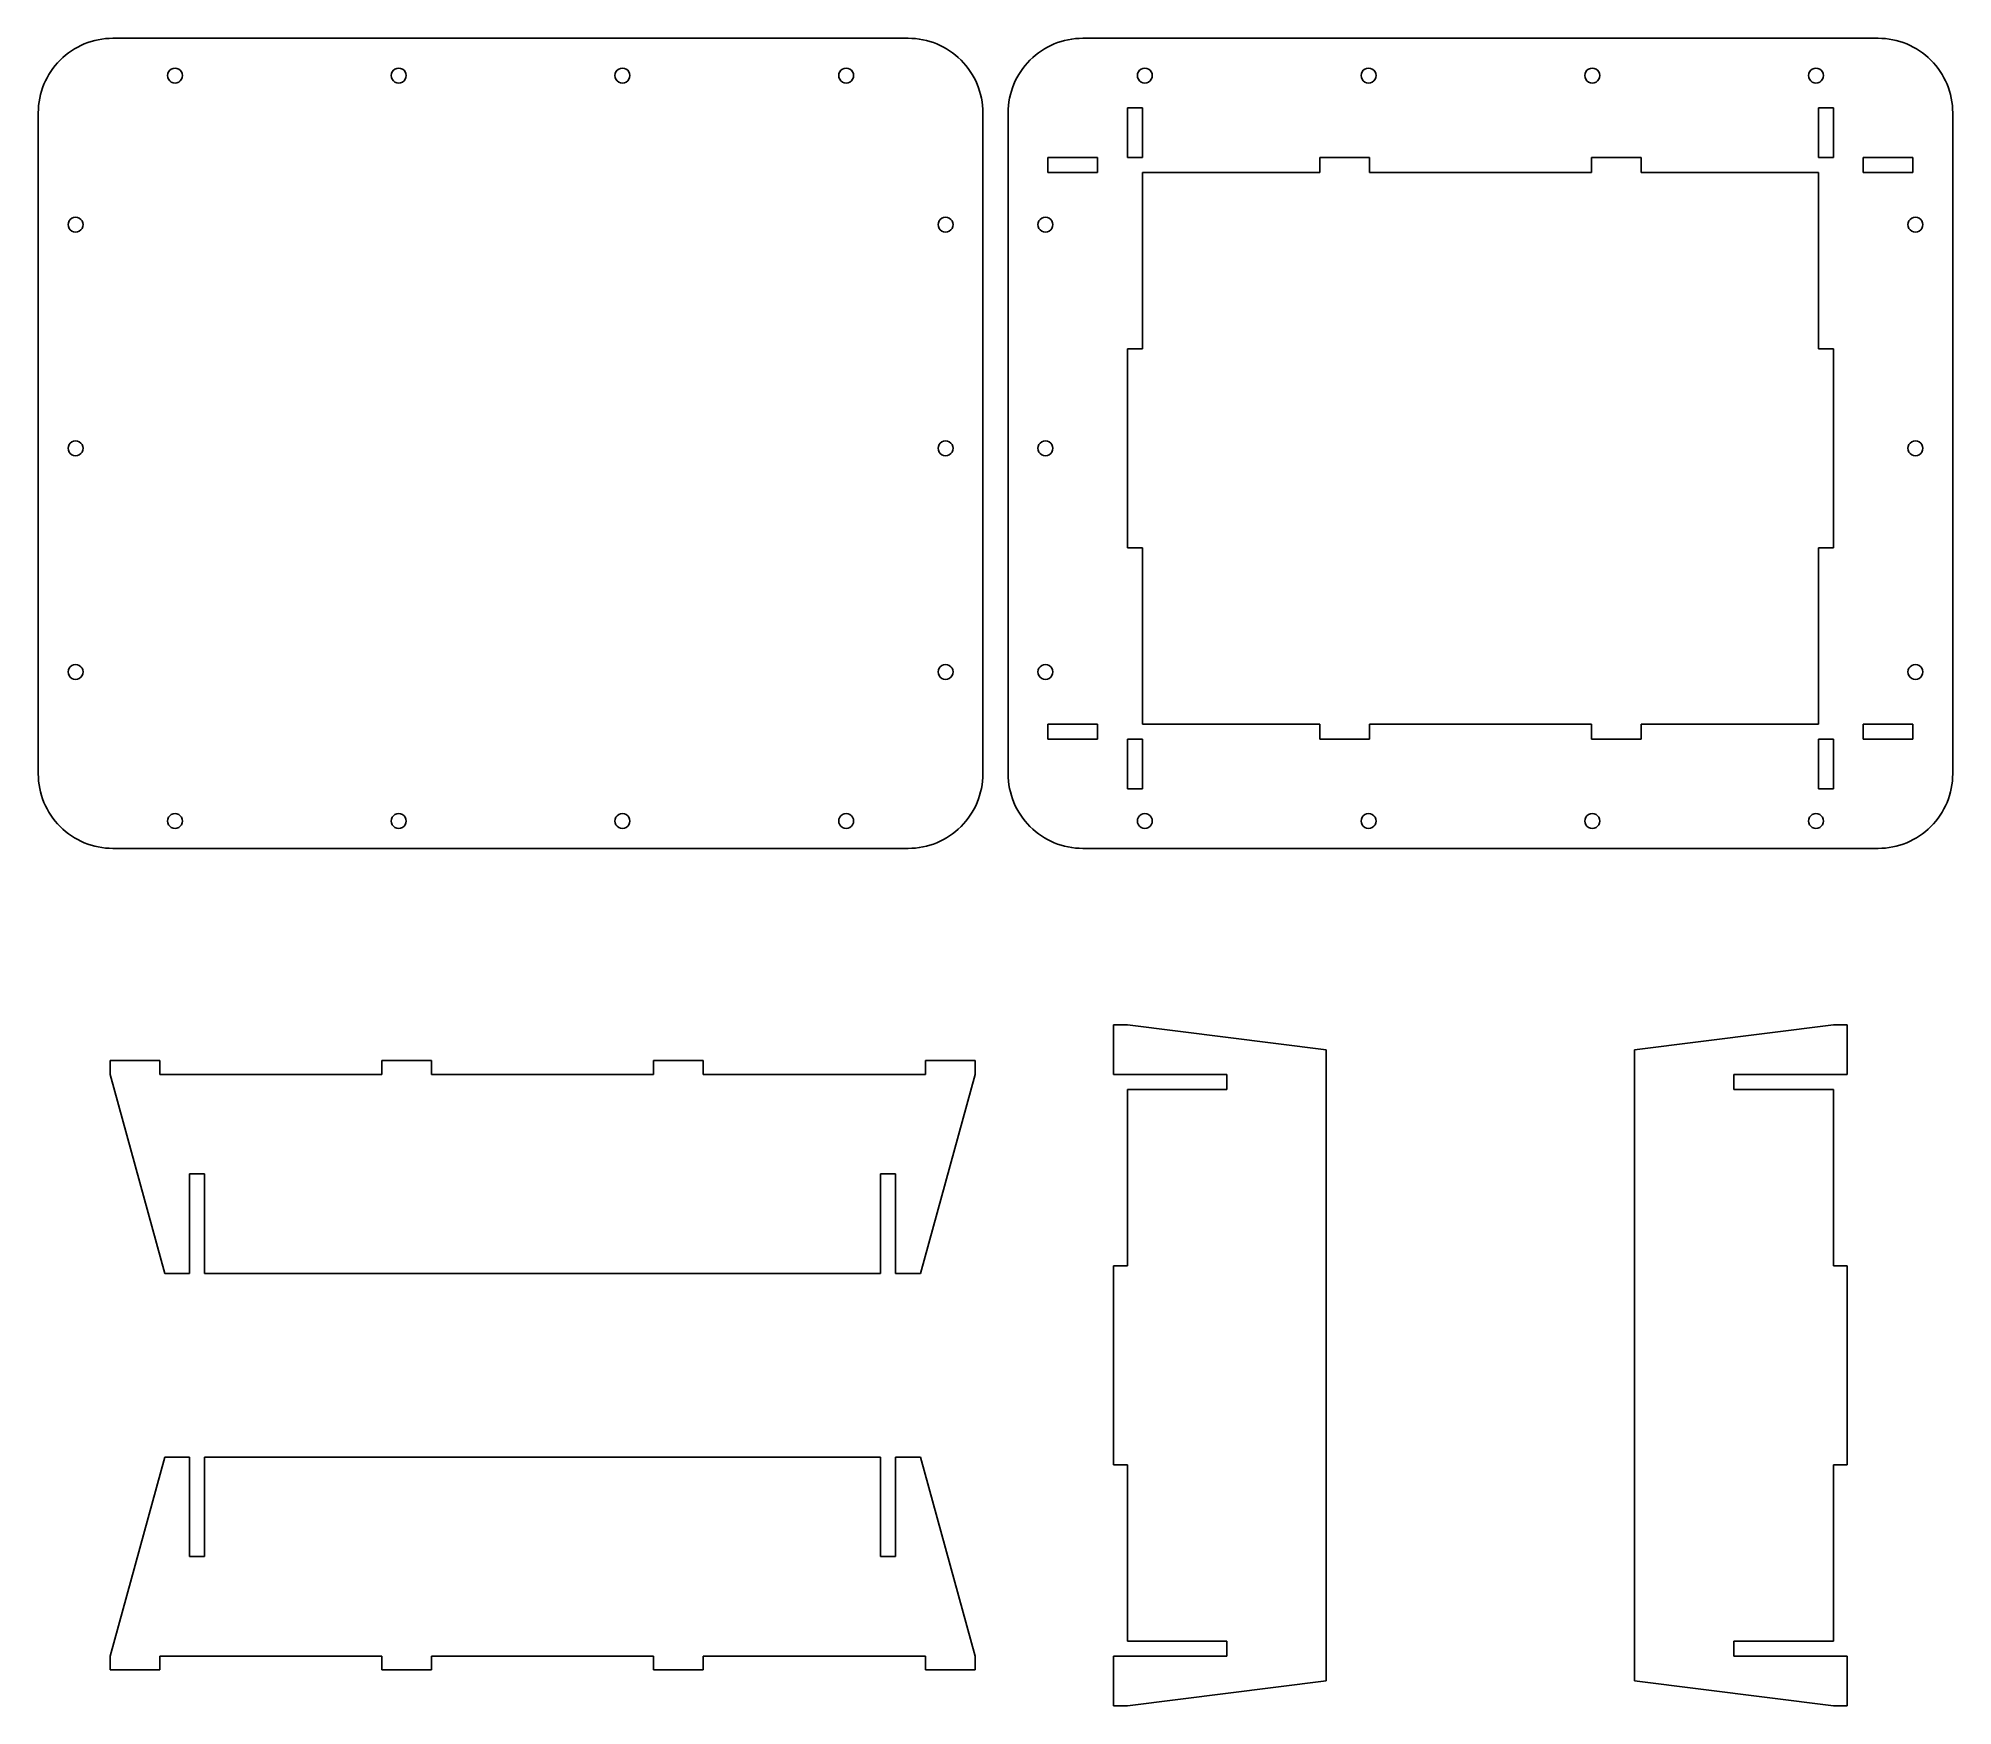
# Model space of a CAD drawing. Extents: x 66 to 451, y 59 to 395.
import ezdxf

# ---------------------------------------------------------------- set-up
doc = ezdxf.new("R2010")
doc.units = 0
doc.layers.get('0').update_dxf_attribs({"linetype": 'CONTINUOUS'})

msp = doc.modelspace()

# ---------------------------------------------------------------- linework, layer by layer
at = {"color": 7}
for p, q in [((81.07226, 394.834057), (241.07226, 394.834057)), ((436.159967, 394.834057), (276.159967, 394.834057)), ((95.07226, 387.334057), (95.07226, 387.334057)), ((140.07226, 387.334057), (140.07226, 387.334057)), ((185.07226, 387.334057), (185.07226, 387.334057)), ((230.07226, 387.334057), (230.07226, 387.334057)), ((290.159967, 387.334057), (290.159967, 387.334057)), ((335.159967, 387.334057), (335.159967, 387.334057)), ((380.159967, 387.334057), (380.159967, 387.334057)), ((425.159967, 387.334057), (425.159967, 387.334057)), ((66.072261, 246.834057), (66.072261, 379.834057)), ((256.07226, 379.834057), (256.07226, 246.834057)), ((261.159967, 379.834057), (261.159967, 246.834057)), ((285.159967, 370.834057), (285.159967, 380.834054)), ((285.159967, 380.834054), (288.159973, 380.834054)), ((288.159973, 380.834054), (288.159973, 370.834057)), ((424.15998, 380.834054), (427.159971, 380.834054)), ((424.15998, 370.834057), (424.15998, 380.834054)), ((427.159971, 380.834054), (427.159971, 370.834057)), ((451.159967, 246.834057), (451.159967, 379.834057)), ((269.159964, 370.834057), (279.159969, 370.834057)), ((269.159964, 367.834058), (269.159964, 370.834057)), ((279.159969, 370.834057), (279.159969, 367.834058)), ((288.159973, 370.834057), (285.159967, 370.834057)), ((323.826632, 370.834057), (333.826638, 370.834057)), ((323.826632, 367.834058), (323.826632, 370.834057)), ((333.826638, 370.834057), (333.826638, 367.834058)), ((378.4933, 370.834057), (388.493306, 370.834057)), ((378.4933, 367.834058), (378.4933, 370.834057)), ((388.493306, 370.834057), (388.493306, 367.834058)), ((427.159971, 370.834057), (424.15998, 370.834057)), ((433.159954, 367.834058), (433.159954, 370.834057)), ((433.159954, 370.834057), (443.159974, 370.834057)), ((443.159974, 370.834057), (443.159974, 367.834058)), ((279.159969, 367.834058), (269.159964, 367.834058)), ((323.826632, 367.834058), (288.159973, 367.834058)), ((288.159973, 367.834058), (288.159973, 332.334057)), ((378.4933, 367.834058), (333.826638, 367.834058)), ((424.15998, 367.834058), (388.493306, 367.834058)), ((424.15998, 332.334057), (424.15998, 367.834058)), ((443.159974, 367.834058), (433.159954, 367.834058)), ((75.07226, 357.334057), (75.07226, 357.334057)), ((250.072261, 357.334057), (250.072261, 357.334057)), ((270.159967, 357.334057), (270.159967, 357.334057)), ((445.159967, 357.334057), (445.159967, 357.334057)), ((285.159967, 292.334058), (285.159967, 332.334057)), ((285.159967, 332.334057), (288.159973, 332.334057)), ((424.15998, 332.334057), (427.159971, 332.334057)), ((427.159971, 332.334057), (427.159971, 292.334058)), ((75.07226, 312.334057), (75.07226, 312.334057)), ((250.072261, 312.334057), (250.072261, 312.334057)), ((270.159967, 312.334057), (270.159967, 312.334057)), ((445.159967, 312.334057), (445.159967, 312.334057)), ((288.159973, 292.334058), (285.159967, 292.334058)), ((288.159973, 292.334058), (288.159973, 256.834056)), ((424.15998, 256.834056), (424.15998, 292.334058)), ((427.159971, 292.334058), (424.15998, 292.334058)), ((75.07226, 267.334057), (75.07226, 267.334057)), ((250.072261, 267.334057), (250.072261, 267.334057)), ((270.159967, 267.334057), (270.159967, 267.334057)), ((445.159967, 267.334057), (445.159967, 267.334057)), ((269.159964, 256.834056), (279.159969, 256.834056)), ((269.159964, 253.834058), (269.159964, 256.834056)), ((279.159969, 256.834056), (279.159969, 253.834058)), ((288.159973, 256.834056), (323.826632, 256.834056)), ((323.826632, 253.834058), (323.826632, 256.834056)), ((333.826638, 256.834056), (378.4933, 256.834056)), ((333.826638, 256.834056), (333.826638, 253.834058)), ((378.4933, 253.834058), (378.4933, 256.834056)), ((388.493306, 256.834056), (424.15998, 256.834056)), ((388.493306, 256.834056), (388.493306, 253.834058)), ((433.159954, 253.834058), (433.159954, 256.834056)), ((433.159954, 256.834056), (443.159974, 256.834056)), ((443.159974, 256.834056), (443.159974, 253.834058)), ((279.159969, 253.834058), (269.159964, 253.834058)), ((285.159967, 253.834058), (288.159973, 253.834058)), ((285.159967, 243.83406), (285.159967, 253.834058)), ((288.159973, 253.834058), (288.159973, 243.83406)), ((333.826638, 253.834058), (323.826632, 253.834058)), ((388.493306, 253.834058), (378.4933, 253.834058)), ((424.15998, 243.83406), (424.15998, 253.834058)), ((424.15998, 253.834058), (427.159971, 253.834058)), ((427.159971, 253.834058), (427.159971, 243.83406)), ((443.159974, 253.834058), (433.159954, 253.834058)), ((288.159973, 243.83406), (285.159967, 243.83406)), ((427.159971, 243.83406), (424.15998, 243.83406)), ((95.07226, 237.334057), (95.07226, 237.334057)), ((140.07226, 237.334057), (140.07226, 237.334057)), ((185.07226, 237.334057), (185.07226, 237.334057)), ((230.07226, 237.334057), (230.07226, 237.334057)), ((290.159967, 237.334057), (290.159967, 237.334057)), ((335.159967, 237.334057), (335.159967, 237.334057)), ((380.159967, 237.334057), (380.159967, 237.334057)), ((425.159967, 237.334057), (425.159967, 237.334057)), ((241.07226, 231.834057), (81.07226, 231.834057)), ((276.159967, 231.834057), (436.159967, 231.834057)), ((282.359964, 186.323132), (282.359964, 196.323131)), ((285.159967, 196.323131), (282.359964, 196.323131)), ((285.159967, 196.323131), (325.159973, 191.323128)), ((387.159965, 191.323128), (427.159971, 196.323131)), ((427.159971, 196.323131), (429.959959, 196.323131)), ((429.959959, 196.323131), (429.959959, 186.323132)), ((80.509922, 186.323132), (80.509922, 189.123128)), ((80.509922, 189.123128), (90.509928, 189.123128)), ((90.509928, 186.323132), (90.509928, 189.123128)), ((135.17659, 189.123128), (145.17659, 189.123128)), ((135.17659, 186.323132), (135.17659, 189.123128)), ((145.17659, 186.323132), (145.17659, 189.123128)), ((189.843257, 186.323132), (189.843257, 189.123128)), ((189.843257, 189.123128), (199.843257, 189.123128)), ((199.843257, 186.323132), (199.843257, 189.123128)), ((244.509927, 186.323132), (244.509927, 189.123128)), ((244.509927, 189.123128), (254.509925, 189.123128)), ((254.509925, 186.323132), (254.509925, 189.123128)), ((325.159973, 191.323128), (325.159973, 64.323124)), ((387.159965, 64.323124), (387.159965, 191.323128)), ((91.509922, 146.323126), (80.509922, 186.323132)), ((135.17659, 186.323132), (90.509928, 186.323132)), ((189.843257, 186.323132), (145.17659, 186.323132)), ((244.509927, 186.323132), (199.843257, 186.323132)), ((254.509925, 186.323132), (243.509925, 146.323126)), ((305.159963, 186.323132), (282.359964, 186.323132)), ((305.159963, 186.323132), (305.159963, 183.323126)), ((407.159961, 186.323132), (429.959959, 186.323132)), ((407.159961, 183.323126), (407.159961, 186.323132)), ((285.159967, 147.823136), (285.159967, 183.323126)), ((305.159963, 183.323126), (285.159967, 183.323126)), ((407.159961, 183.323126), (427.159971, 183.323126)), ((427.159971, 183.323126), (427.159971, 147.823136)), ((99.509923, 166.323137), (96.509925, 166.323137)), ((96.509925, 166.323137), (96.509925, 146.323126)), ((99.509923, 166.323137), (99.509923, 146.323126)), ((238.509922, 166.323137), (235.509924, 166.323137)), ((235.509924, 166.323137), (235.509924, 146.323126)), ((238.509922, 166.323137), (238.509922, 146.323126)), ((282.359964, 107.82313), (282.359964, 147.823136)), ((285.159967, 147.823136), (282.359964, 147.823136)), ((427.159971, 147.823136), (429.959959, 147.823136)), ((429.959959, 147.823136), (429.959959, 107.82313)), ((91.509922, 146.323126), (96.509925, 146.323126)), ((99.509923, 146.323126), (235.509924, 146.323126)), ((238.509922, 146.323126), (243.509925, 146.323126)), ((80.509922, 69.323134), (91.509922, 109.323126)), ((91.509922, 109.323126), (96.509925, 109.323126)), ((96.509925, 89.32313), (96.509925, 109.323126)), ((99.509923, 89.32313), (99.509923, 109.323126)), ((99.509923, 109.323126), (235.509924, 109.323126)), ((235.509924, 89.32313), (235.509924, 109.323126)), ((238.509922, 89.32313), (238.509922, 109.323126)), ((238.509922, 109.323126), (243.509925, 109.323126)), ((243.509925, 109.323126), (254.509925, 69.323134)), ((285.159967, 107.82313), (282.359964, 107.82313)), ((285.159967, 72.323125), (285.159967, 107.82313)), ((427.159971, 107.82313), (429.959959, 107.82313)), ((427.159971, 107.82313), (427.159971, 72.323125)), ((96.509925, 89.32313), (99.509923, 89.32313)), ((235.509924, 89.32313), (238.509922, 89.32313)), ((80.509922, 69.323134), (80.509922, 66.523131)), ((135.17659, 69.323134), (90.509928, 69.323134)), ((90.509928, 69.323134), (90.509928, 66.523131)), ((135.17659, 69.323134), (135.17659, 66.523131)), ((189.843257, 69.323134), (145.17659, 69.323134)), ((145.17659, 69.323134), (145.17659, 66.523131)), ((189.843257, 69.323134), (189.843257, 66.523131)), ((244.509927, 69.323134), (199.843257, 69.323134)), ((199.843257, 69.323134), (199.843257, 66.523131)), ((244.509927, 69.323134), (244.509927, 66.523131)), ((254.509925, 69.323134), (254.509925, 66.523131)), ((305.159963, 69.323134), (282.359964, 69.323134)), ((282.359964, 59.323129), (282.359964, 69.323134)), ((305.159963, 72.323125), (285.159967, 72.323125)), ((305.159963, 72.323125), (305.159963, 69.323134)), ((407.159961, 72.323125), (427.159971, 72.323125)), ((407.159961, 69.323134), (407.159961, 72.323125)), ((407.159961, 69.323134), (429.959959, 69.323134)), ((429.959959, 69.323134), (429.959959, 59.323129)), ((90.509928, 66.523131), (80.509922, 66.523131)), ((145.17659, 66.523131), (135.17659, 66.523131)), ((199.843257, 66.523131), (189.843257, 66.523131)), ((254.509925, 66.523131), (244.509927, 66.523131)), ((325.159973, 64.323124), (285.159967, 59.323129)), ((427.159971, 59.323129), (387.159965, 64.323124)), ((285.159967, 59.323129), (282.359964, 59.323129)), ((427.159971, 59.323129), (429.959959, 59.323129))]:
    msp.add_line(p, q, dxfattribs=at)
for points in [[(81.07226, 394.834057), (77.094013, 394.834057), (73.278704, 393.253705), (70.465659, 390.440659)], [(251.678862, 390.440659), (248.865816, 393.253705), (245.050508, 394.834057), (241.07226, 394.834057)], [(276.159967, 394.834057), (272.18172, 394.834057), (268.366411, 393.253705), (265.553366, 390.440659)], [(446.766569, 390.440659), (443.953523, 393.253705), (440.138215, 394.834057), (436.159967, 394.834057)], [(70.465659, 390.440659), (67.652613, 387.627613), (66.072261, 383.812305), (66.072261, 379.834057)], [(256.07226, 379.834057), (256.07226, 383.812305), (254.491908, 387.627613), (251.678862, 390.440659)], [(265.553366, 390.440659), (262.74032, 387.627613), (261.159967, 383.812305), (261.159967, 379.834057)], [(451.159967, 379.834057), (451.159967, 383.812305), (449.579615, 387.627613), (446.766569, 390.440659)], [(92.822073, 388.633638), (92.357875, 388.365544), (92.072028, 387.870111), (92.07226, 387.334057)], [(92.07226, 387.334057), (92.072028, 386.798004), (92.357875, 386.302571), (92.822073, 386.034477)], [(94.322448, 388.633638), (93.858251, 388.901731), (93.28627, 388.901731), (92.822073, 388.633638)], [(92.822073, 386.034477), (93.28627, 385.766383), (93.858251, 385.766383), (94.322448, 386.034477)], [(95.07226, 387.334057), (95.072493, 387.870111), (94.786645, 388.365544), (94.322448, 388.633638)], [(94.322448, 386.034477), (94.786645, 386.302571), (95.072493, 386.798004), (95.07226, 387.334057)], [(137.822073, 388.633638), (137.357875, 388.365544), (137.072028, 387.870111), (137.07226, 387.334057)], [(137.07226, 387.334057), (137.072028, 386.798004), (137.357875, 386.302571), (137.822073, 386.034477)], [(139.322448, 388.633638), (138.858251, 388.901731), (138.28627, 388.901731), (137.822073, 388.633638)], [(137.822073, 386.034477), (138.28627, 385.766383), (138.858251, 385.766383), (139.322448, 386.034477)], [(140.07226, 387.334057), (140.072493, 387.870111), (139.786645, 388.365544), (139.322448, 388.633638)], [(139.322448, 386.034477), (139.786645, 386.302571), (140.072493, 386.798004), (140.07226, 387.334057)], [(182.822073, 388.633638), (182.357876, 388.365544), (182.072028, 387.870111), (182.072261, 387.334057)], [(182.072261, 387.334057), (182.072028, 386.798004), (182.357876, 386.302571), (182.822073, 386.034477)], [(184.322448, 388.633638), (183.858251, 388.901731), (183.28627, 388.901731), (182.822073, 388.633638)], [(182.822073, 386.034477), (183.28627, 385.766383), (183.858251, 385.766383), (184.322448, 386.034477)], [(185.07226, 387.334057), (185.072493, 387.870111), (184.786645, 388.365544), (184.322448, 388.633638)], [(184.322448, 386.034477), (184.786645, 386.302571), (185.072493, 386.798004), (185.07226, 387.334057)], [(227.822073, 388.633638), (227.357876, 388.365544), (227.072028, 387.870111), (227.072261, 387.334057)], [(227.072261, 387.334057), (227.072028, 386.798004), (227.357876, 386.302571), (227.822073, 386.034477)], [(229.322448, 388.633638), (228.858251, 388.901731), (228.28627, 388.901731), (227.822073, 388.633638)], [(227.822073, 386.034477), (228.28627, 385.766383), (228.858251, 385.766383), (229.322448, 386.034477)], [(230.07226, 387.334057), (230.072493, 387.870111), (229.786645, 388.365544), (229.322448, 388.633638)], [(229.322448, 386.034477), (229.786645, 386.302571), (230.072493, 386.798004), (230.07226, 387.334057)], [(287.909779, 388.633638), (287.445582, 388.365544), (287.159735, 387.870111), (287.159967, 387.334057)], [(287.159967, 387.334057), (287.159735, 386.798004), (287.445582, 386.302571), (287.909779, 386.034477)], [(289.410155, 388.633638), (288.945958, 388.901731), (288.373976, 388.901731), (287.909779, 388.633638)], [(287.909779, 386.034477), (288.373976, 385.766383), (288.945958, 385.766383), (289.410155, 386.034477)], [(290.159967, 387.334057), (290.1602, 387.870111), (289.874352, 388.365544), (289.410155, 388.633638)], [(289.410155, 386.034477), (289.874352, 386.302571), (290.1602, 386.798004), (290.159967, 387.334057)], [(332.909779, 388.633638), (332.445582, 388.365544), (332.159735, 387.870111), (332.159967, 387.334057)], [(332.159967, 387.334057), (332.159735, 386.798004), (332.445582, 386.302571), (332.909779, 386.034477)], [(334.410155, 388.633638), (333.945958, 388.901731), (333.373976, 388.901731), (332.909779, 388.633638)], [(332.909779, 386.034477), (333.373976, 385.766383), (333.945958, 385.766383), (334.410155, 386.034477)], [(335.159967, 387.334057), (335.1602, 387.870111), (334.874352, 388.365544), (334.410155, 388.633638)], [(334.410155, 386.034477), (334.874352, 386.302571), (335.1602, 386.798004), (335.159967, 387.334057)], [(377.909779, 388.633638), (377.445582, 388.365544), (377.159735, 387.870111), (377.159967, 387.334057)], [(377.159967, 387.334057), (377.159735, 386.798004), (377.445582, 386.302571), (377.909779, 386.034477)], [(379.410155, 388.633638), (378.945958, 388.901731), (378.373977, 388.901731), (377.909779, 388.633638)], [(377.909779, 386.034477), (378.373977, 385.766383), (378.945958, 385.766383), (379.410155, 386.034477)], [(380.159967, 387.334057), (380.1602, 387.870111), (379.874352, 388.365544), (379.410155, 388.633638)], [(379.410155, 386.034477), (379.874352, 386.302571), (380.1602, 386.798004), (380.159967, 387.334057)], [(422.909779, 388.633638), (422.445582, 388.365544), (422.159735, 387.870111), (422.159967, 387.334057)], [(422.159967, 387.334057), (422.159735, 386.798004), (422.445582, 386.302571), (422.909779, 386.034477)], [(424.410155, 388.633638), (423.945958, 388.901731), (423.373977, 388.901731), (422.909779, 388.633638)], [(422.909779, 386.034477), (423.373977, 385.766383), (423.945958, 385.766383), (424.410155, 386.034477)], [(425.159967, 387.334057), (425.1602, 387.870111), (424.874352, 388.365544), (424.410155, 388.633638)], [(424.410155, 386.034477), (424.874352, 386.302571), (425.1602, 386.798004), (425.159967, 387.334057)], [(72.822072, 358.633637), (72.357875, 358.365544), (72.072028, 357.87011), (72.07226, 357.334057)], [(74.322448, 358.633637), (73.858251, 358.901731), (73.28627, 358.901731), (72.822072, 358.633637)], [(75.07226, 357.334057), (75.072493, 357.87011), (74.786645, 358.365544), (74.322448, 358.633637)], [(247.82226, 358.633095), (247.358159, 358.365146), (247.07226, 357.869956), (247.07226, 357.334057)], [(249.322261, 358.633095), (248.858159, 358.901045), (248.286362, 358.901045), (247.82226, 358.633095)], [(250.072261, 357.334057), (250.072261, 357.869956), (249.786362, 358.365146), (249.322261, 358.633095)], [(267.909967, 358.633095), (267.445865, 358.365146), (267.159967, 357.869956), (267.159967, 357.334057)], [(269.409967, 358.633095), (268.945866, 358.901045), (268.374069, 358.901045), (267.909967, 358.633095)], [(270.159967, 357.334057), (270.159967, 357.869956), (269.874069, 358.365146), (269.409967, 358.633095)], [(442.90978, 358.633637), (442.445582, 358.365544), (442.159735, 357.87011), (442.159967, 357.334057)], [(444.410155, 358.633637), (443.945958, 358.901731), (443.373977, 358.901731), (442.90978, 358.633637)], [(445.159967, 357.334057), (445.1602, 357.87011), (444.874352, 358.365544), (444.410155, 358.633637)], [(72.07226, 357.334057), (72.072028, 356.798004), (72.357875, 356.302571), (72.822072, 356.034477)], [(72.822072, 356.034477), (73.28627, 355.766383), (73.858251, 355.766383), (74.322448, 356.034477)], [(74.322448, 356.034477), (74.786645, 356.302571), (75.072493, 356.798004), (75.07226, 357.334057)], [(247.07226, 357.334057), (247.07226, 356.798159), (247.358159, 356.302968), (247.82226, 356.035019)], [(247.82226, 356.035019), (248.286362, 355.76707), (248.858159, 355.76707), (249.322261, 356.035019)], [(249.322261, 356.035019), (249.786362, 356.302968), (250.072261, 356.798159), (250.072261, 357.334057)], [(267.159967, 357.334057), (267.159967, 356.798159), (267.445865, 356.302968), (267.909967, 356.035019)], [(267.909967, 356.035019), (268.374069, 355.767069), (268.945866, 355.767069), (269.409967, 356.035019)], [(269.409967, 356.035019), (269.874069, 356.302968), (270.159967, 356.798159), (270.159967, 357.334057)], [(442.159967, 357.334057), (442.159735, 356.798004), (442.445582, 356.302571), (442.90978, 356.034477)], [(442.90978, 356.034477), (443.373977, 355.766383), (443.945958, 355.766383), (444.410155, 356.034477)], [(444.410155, 356.034477), (444.874352, 356.302571), (445.1602, 356.798004), (445.159967, 357.334057)], [(72.822072, 313.633637), (72.357875, 313.365544), (72.072028, 312.87011), (72.07226, 312.334057)], [(72.07226, 312.334057), (72.072028, 311.798004), (72.357875, 311.30257), (72.822072, 311.034477)], [(74.322448, 313.633637), (73.858251, 313.901731), (73.28627, 313.901731), (72.822072, 313.633637)], [(75.07226, 312.334057), (75.072493, 312.87011), (74.786645, 313.365544), (74.322448, 313.633637)], [(74.322448, 311.034477), (74.786645, 311.30257), (75.072493, 311.798004), (75.07226, 312.334057)], [(247.82226, 313.633095), (247.358159, 313.365146), (247.07226, 312.869956), (247.07226, 312.334057)], [(247.07226, 312.334057), (247.07226, 311.798159), (247.358159, 311.302968), (247.82226, 311.035019)], [(249.322261, 313.633095), (248.858159, 313.901045), (248.286362, 313.901045), (247.82226, 313.633095)], [(250.072261, 312.334057), (250.072261, 312.869956), (249.786362, 313.365146), (249.322261, 313.633095)], [(249.322261, 311.035019), (249.786362, 311.302968), (250.072261, 311.798159), (250.072261, 312.334057)], [(267.909967, 313.633095), (267.445865, 313.365146), (267.159967, 312.869956), (267.159967, 312.334057)], [(267.159967, 312.334057), (267.159967, 311.798159), (267.445865, 311.302968), (267.909967, 311.035019)], [(269.409967, 313.633095), (268.945866, 313.901045), (268.374069, 313.901045), (267.909967, 313.633095)], [(270.159967, 312.334057), (270.159967, 312.869956), (269.874069, 313.365146), (269.409967, 313.633095)], [(269.409967, 311.035019), (269.874069, 311.302968), (270.159967, 311.798159), (270.159967, 312.334057)], [(442.90978, 313.633637), (442.445582, 313.365544), (442.159735, 312.87011), (442.159967, 312.334057)], [(442.159967, 312.334057), (442.159735, 311.798004), (442.445582, 311.30257), (442.90978, 311.034477)], [(444.410155, 313.633637), (443.945958, 313.901731), (443.373977, 313.901731), (442.90978, 313.633637)], [(445.159967, 312.334057), (445.1602, 312.87011), (444.874352, 313.365544), (444.410155, 313.633637)], [(444.410155, 311.034477), (444.874352, 311.30257), (445.1602, 311.798004), (445.159967, 312.334057)], [(72.822072, 311.034477), (73.28627, 310.766383), (73.858251, 310.766383), (74.322448, 311.034477)], [(247.82226, 311.035019), (248.286362, 310.76707), (248.858159, 310.76707), (249.322261, 311.035019)], [(267.909967, 311.035019), (268.374069, 310.767069), (268.945866, 310.767069), (269.409967, 311.035019)], [(442.90978, 311.034477), (443.373977, 310.766383), (443.945958, 310.766383), (444.410155, 311.034477)], [(72.822072, 268.633637), (72.357875, 268.365544), (72.072028, 267.87011), (72.07226, 267.334057)], [(72.07226, 267.334057), (72.072028, 266.798004), (72.357875, 266.30257), (72.822072, 266.034477)], [(74.322448, 268.633637), (73.858251, 268.901731), (73.28627, 268.901731), (72.822072, 268.633637)], [(72.822072, 266.034477), (73.28627, 265.766383), (73.858251, 265.766383), (74.322448, 266.034477)], [(75.07226, 267.334057), (75.072493, 267.87011), (74.786645, 268.365544), (74.322448, 268.633637)], [(74.322448, 266.034477), (74.786645, 266.30257), (75.072493, 266.798004), (75.07226, 267.334057)], [(247.82226, 268.633095), (247.358159, 268.365146), (247.07226, 267.869955), (247.07226, 267.334057)], [(247.07226, 267.334057), (247.07226, 266.798159), (247.358159, 266.302968), (247.82226, 266.035019)], [(249.322261, 268.633095), (248.858159, 268.901045), (248.286362, 268.901045), (247.82226, 268.633095)], [(247.82226, 266.035019), (248.286362, 265.76707), (248.858159, 265.76707), (249.322261, 266.035019)], [(250.072261, 267.334057), (250.072261, 267.869955), (249.786362, 268.365146), (249.322261, 268.633095)], [(249.322261, 266.035019), (249.786362, 266.302968), (250.072261, 266.798159), (250.072261, 267.334057)], [(267.909967, 268.633095), (267.445865, 268.365146), (267.159967, 267.869955), (267.159967, 267.334057)], [(267.159967, 267.334057), (267.159967, 266.798159), (267.445865, 266.302968), (267.909967, 266.035019)], [(269.409967, 268.633095), (268.945866, 268.901045), (268.374069, 268.901045), (267.909967, 268.633095)], [(267.909967, 266.035019), (268.374069, 265.767069), (268.945866, 265.767069), (269.409967, 266.035019)], [(270.159967, 267.334057), (270.159967, 267.869955), (269.874069, 268.365146), (269.409967, 268.633095)], [(269.409967, 266.035019), (269.874069, 266.302968), (270.159967, 266.798159), (270.159967, 267.334057)], [(442.90978, 268.633637), (442.445582, 268.365544), (442.159735, 267.87011), (442.159967, 267.334057)], [(442.159967, 267.334057), (442.159735, 266.798004), (442.445582, 266.30257), (442.90978, 266.034477)], [(444.410155, 268.633637), (443.945958, 268.901731), (443.373977, 268.901731), (442.90978, 268.633637)], [(442.90978, 266.034477), (443.373977, 265.766383), (443.945958, 265.766383), (444.410155, 266.034477)], [(445.159967, 267.334057), (445.1602, 267.87011), (444.874352, 268.365544), (444.410155, 268.633637)], [(444.410155, 266.034477), (444.874352, 266.30257), (445.1602, 266.798004), (445.159967, 267.334057)], [(66.072261, 246.834057), (66.072261, 242.85581), (67.652613, 239.040501), (70.465659, 236.227455)], [(251.678862, 236.227455), (254.491908, 239.040501), (256.07226, 242.85581), (256.07226, 246.834057)], [(261.159967, 246.834057), (261.159967, 242.85581), (262.74032, 239.040501), (265.553366, 236.227455)], [(446.766569, 236.227455), (449.579615, 239.040501), (451.159967, 242.85581), (451.159967, 246.834057)], [(94.322448, 238.633638), (93.858251, 238.901731), (93.28627, 238.901731), (92.822073, 238.633638)], [(139.322448, 238.633638), (138.858251, 238.901731), (138.28627, 238.901731), (137.822073, 238.633638)], [(184.322448, 238.633638), (183.858251, 238.901731), (183.28627, 238.901731), (182.822073, 238.633638)], [(229.322448, 238.633638), (228.858251, 238.901731), (228.28627, 238.901731), (227.822073, 238.633638)], [(289.410155, 238.633638), (288.945958, 238.901731), (288.373976, 238.901731), (287.909779, 238.633638)], [(334.410155, 238.633638), (333.945958, 238.901731), (333.373976, 238.901731), (332.909779, 238.633638)], [(379.410155, 238.633638), (378.945958, 238.901731), (378.373977, 238.901731), (377.909779, 238.633638)], [(424.410155, 238.633638), (423.945958, 238.901731), (423.373977, 238.901731), (422.909779, 238.633638)], [(70.465659, 236.227455), (73.278704, 233.41441), (77.094013, 231.834057), (81.07226, 231.834057)], [(92.822073, 238.633638), (92.357875, 238.365544), (92.072028, 237.870111), (92.07226, 237.334057)], [(92.07226, 237.334057), (92.072028, 236.798004), (92.357875, 236.302571), (92.822073, 236.034477)], [(92.822073, 236.034477), (93.28627, 235.766383), (93.858251, 235.766383), (94.322448, 236.034477)], [(95.07226, 237.334057), (95.072493, 237.870111), (94.786645, 238.365544), (94.322448, 238.633638)], [(94.322448, 236.034477), (94.786645, 236.302571), (95.072493, 236.798004), (95.07226, 237.334057)], [(137.822073, 238.633638), (137.357875, 238.365544), (137.072028, 237.870111), (137.07226, 237.334057)], [(137.07226, 237.334057), (137.072028, 236.798004), (137.357875, 236.302571), (137.822073, 236.034477)], [(137.822073, 236.034477), (138.28627, 235.766383), (138.858251, 235.766383), (139.322448, 236.034477)], [(140.07226, 237.334057), (140.072493, 237.870111), (139.786645, 238.365544), (139.322448, 238.633638)], [(139.322448, 236.034477), (139.786645, 236.302571), (140.072493, 236.798004), (140.07226, 237.334057)], [(182.822073, 238.633638), (182.357876, 238.365544), (182.072028, 237.870111), (182.072261, 237.334057)], [(182.072261, 237.334057), (182.072028, 236.798004), (182.357876, 236.302571), (182.822073, 236.034477)], [(182.822073, 236.034477), (183.28627, 235.766383), (183.858251, 235.766383), (184.322448, 236.034477)], [(185.07226, 237.334057), (185.072493, 237.870111), (184.786645, 238.365544), (184.322448, 238.633638)], [(184.322448, 236.034477), (184.786645, 236.302571), (185.072493, 236.798004), (185.07226, 237.334057)], [(227.822073, 238.633638), (227.357876, 238.365544), (227.072028, 237.870111), (227.072261, 237.334057)], [(227.072261, 237.334057), (227.072028, 236.798004), (227.357876, 236.302571), (227.822073, 236.034477)], [(227.822073, 236.034477), (228.28627, 235.766383), (228.858251, 235.766383), (229.322448, 236.034477)], [(230.07226, 237.334057), (230.072493, 237.870111), (229.786645, 238.365544), (229.322448, 238.633638)], [(229.322448, 236.034477), (229.786645, 236.302571), (230.072493, 236.798004), (230.07226, 237.334057)], [(241.07226, 231.834057), (245.050508, 231.834057), (248.865816, 233.41441), (251.678862, 236.227455)], [(265.553366, 236.227455), (268.366411, 233.41441), (272.18172, 231.834057), (276.159967, 231.834057)], [(287.909779, 238.633638), (287.445582, 238.365544), (287.159735, 237.870111), (287.159967, 237.334057)], [(287.159967, 237.334057), (287.159735, 236.798004), (287.445582, 236.302571), (287.909779, 236.034477)], [(287.909779, 236.034477), (288.373976, 235.766383), (288.945958, 235.766383), (289.410155, 236.034477)], [(290.159967, 237.334057), (290.1602, 237.870111), (289.874352, 238.365544), (289.410155, 238.633638)], [(289.410155, 236.034477), (289.874352, 236.302571), (290.1602, 236.798004), (290.159967, 237.334057)], [(332.909779, 238.633638), (332.445582, 238.365544), (332.159735, 237.870111), (332.159967, 237.334057)], [(332.159967, 237.334057), (332.159735, 236.798004), (332.445582, 236.302571), (332.909779, 236.034477)], [(332.909779, 236.034477), (333.373976, 235.766383), (333.945958, 235.766383), (334.410155, 236.034477)], [(335.159967, 237.334057), (335.1602, 237.870111), (334.874352, 238.365544), (334.410155, 238.633638)], [(334.410155, 236.034477), (334.874352, 236.302571), (335.1602, 236.798004), (335.159967, 237.334057)], [(377.909779, 238.633638), (377.445582, 238.365544), (377.159735, 237.870111), (377.159967, 237.334057)], [(377.159967, 237.334057), (377.159735, 236.798004), (377.445582, 236.302571), (377.909779, 236.034477)], [(377.909779, 236.034477), (378.373977, 235.766383), (378.945958, 235.766383), (379.410155, 236.034477)], [(380.159967, 237.334057), (380.1602, 237.870111), (379.874352, 238.365544), (379.410155, 238.633638)], [(379.410155, 236.034477), (379.874352, 236.302571), (380.1602, 236.798004), (380.159967, 237.334057)], [(422.909779, 238.633638), (422.445582, 238.365544), (422.159735, 237.870111), (422.159967, 237.334057)], [(422.159967, 237.334057), (422.159735, 236.798004), (422.445582, 236.302571), (422.909779, 236.034477)], [(422.909779, 236.034477), (423.373977, 235.766383), (423.945958, 235.766383), (424.410155, 236.034477)], [(425.159967, 237.334057), (425.1602, 237.870111), (424.874352, 238.365544), (424.410155, 238.633638)], [(424.410155, 236.034477), (424.874352, 236.302571), (425.1602, 236.798004), (425.159967, 237.334057)], [(436.159967, 231.834057), (440.138215, 231.834057), (443.953523, 233.41441), (446.766569, 236.227455)]]:
    msp.add_open_spline(points, degree=3, dxfattribs=at)

doc.saveas('drawing.dxf')
